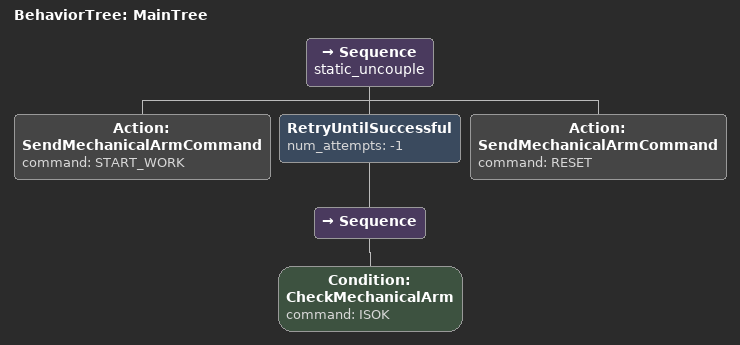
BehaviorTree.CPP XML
<root BTCPP_format="4">
  <BehaviorTree ID="MainTree">
    <Sequence name="static_uncouple">

      <!-- 1. 向 arm (机械臂) 发送开始工作信号: 唤醒进入就绪状态 -->
      <Action ID="SendMechanicalArmCommand" command="START_WORK"/>

      <!-- 2. 提钩作业并等待完成 -->
      <RetryUntilSuccessful num_attempts="-1">
        <Sequence>
          <Condition ID="CheckMechanicalArm" command="ISOK"/>
        </Sequence>
      </RetryUntilSuccessful>

      <!-- 3. 作业完毕: 提钩臂收回
             注意: 无 DEMAGNETIZE → 静态模式不使用共速臂磁吸
                   无 RetractCoSpeedArm → 静态模式不控制共速臂 -->
      <Action ID="SendMechanicalArmCommand" command="RESET"/>

    </Sequence>
  </BehaviorTree>

</root>
